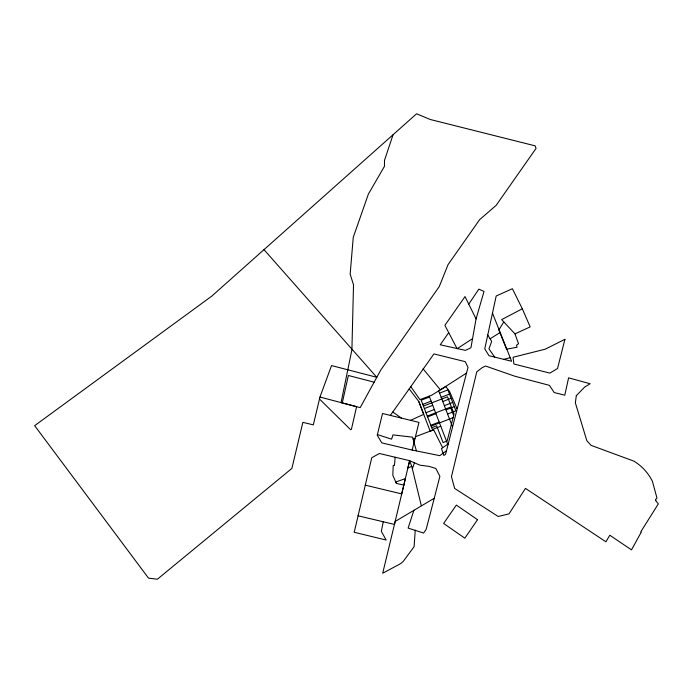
<?xml version="1.0" encoding="UTF-8"?>
<svg xmlns="http://www.w3.org/2000/svg" width="693" height="693" viewBox="0 0 693 693"><rect width="100%" height="100%" fill="white"/><g stroke="black" fill="none" stroke-linecap="round" stroke-linejoin="round"><path stroke-width="1.04" d="M415.254 530.145L414.102 546.656L403.43 561.165L400.771 563.574L382.701 573.232L395.157 521.465L434.251 498.267L439.89 476.273L435.828 468.459L428.811 466.346L419.889 465.168L409.624 460.672L379.409 453.491L371.751 457.735L354.21 532.285L386.14 540.02L381.341 531.349L383.246 521.768M395.157 457.233L394.473 465.453L393.234 465.35L392.81 475.242L396.396 483.393L403.82 485.135M476.056 318.927L468.763 304.149L478.828 289.137L484.017 291.432L476.056 318.927L470.928 347.765L465.401 350.389L440.254 344.793L448.709 332.631M374.133 382.172L360.195 407.631L342.273 402.91L348.371 375.485L374.133 382.172L380.881 369.845L439.275 286.53L448.05 264.622L479.686 219.586L496.119 205.397L536.053 148.389L535.126 145.842L430.197 119.473L416.58 113.791L211.781 296.128L34.65 425.667L148.519 578.135L157.406 579.209L291.883 468.416L302.867 422.358L313.323 424.852L319.958 397.054L331.54 365.575L376.81 377.304L263.99 249.653M413.894 510.195L408.134 528.092L423.596 533.047L426.143 529.383L434.251 498.267M409.624 460.672L407.874 468.07L411.729 466.285L409.624 460.672L394.447 524.419L358.021 515.791M412.179 450.069L418.97 422.384L382.519 413.487L377.243 435.247L381.817 442.879L412.179 450.069L439.804 455.656L446.474 450.745L457.155 409.069L449.558 391.476L445.755 386.529L431.47 395.339L419.941 399.61L410.802 386.633L433.913 353.906L465.254 361.668L468.009 367.403L457.267 408.645L456.531 407.623M446.474 450.745L445.53 454.4L443.797 455.448L441.458 448.536L448.241 443.892M393.052 134.745L384.52 160.265L384.442 166.355L368.364 194.135L353.257 237.335L350.156 274.133L353.517 284.884L351.905 349.809L341.077 402.598L342.273 402.91M412.361 468.901L414.431 462.707M503.785 321.907L498.847 329.981L506.557 349.168L517.047 347.271L516.484 345.227L518.546 343.711L514.96 333.87L501.645 319.612L522.305 308.792L512.387 288.704L496.188 296.006L484.762 348.848L489.015 355.708L511.616 361.261L492.463 313.08M390.341 415.436L410.802 386.633M466.528 373.059L440.376 389.856L423.059 368.78M472.297 338.834L457.111 348.709L444.889 325.32L465.02 296.578L468.763 304.149M494.689 357.103L488.955 348.874L491.666 341.389L490.098 338.808L499.87 332.649M514.96 333.87L530.171 326.897L522.305 308.792M410.542 420.33L423.718 414.336L418.78 401.472L409.216 388.92M429.521 396.985L421.171 400.199L432.415 429.452L440.774 426.238M439.553 393.13L447.912 389.916L455.942 410.81L447.583 414.024M422.773 404.383L431.133 401.16M441.155 397.306L449.514 394.092M423.423 406.055L447.487 396.803L454.071 413.912L447.124 441.034L443.087 442.584L436.633 425.805L431.739 427.685M424.385 408.558L432.735 405.344M442.766 401.49L451.126 398.276M425.987 412.733L434.346 409.52M444.369 405.665L452.728 402.451M427.278 416.077L450.433 407.172L453.655 415.531M427.598 416.917L435.949 413.704M445.98 409.84L454.339 406.626M430.812 425.268L439.163 422.054M431.133 426.108L453.109 417.654M442.68 447.747L433.671 429.825L430.188 431.15L418.78 401.472M415.462 436.694L433.671 429.825M503.82 359.338L510.031 357.753M413.089 439.05L415.003 438.565M365.185 485.126L401.715 493.918L405.388 478.594L395.79 482.016L396.396 483.393M319.958 397.054L356.592 406.678L351.42 429.253L350.649 429.729L319.482 399.038M377.399 434.572L391.588 439.18L392.966 434.909L412.586 437.17L416.389 450.822M392.784 411.98L401.438 418.13M487.759 334.97L490.098 338.808M438.686 390.887L452.572 426.975M429.21 396.171L447.704 444.256M411.729 466.285L421.327 505.717M576.281 395.72L575.372 402.902L586.832 440.722L591.094 445.356L633.878 461.131A48.969 48.969 0 0 1 652.408 481.314L656.955 497.998L655.543 499.592L656.028 500.112L655.561 500.545L658.35 503.863L640.774 531.843L641.25 532.155L631.496 549.861L609.823 535.23L605.89 541.805L525.467 488.383L508.991 513.885L498.172 516.467L454.677 488.461L451.455 476.715L476.775 371.829L482.146 367.654L485.585 366.043L514.743 376.195L549.445 385.369L554.192 392.55L564.786 395.201L568.589 377.832L590.124 383.74L584.684 387.049L576.281 395.72M564.908 339.31L557.544 368.52L549.852 373.111L513.911 364.007L513.063 357.259L545.2 349.194L564.908 339.31M477.529 519.698L464.83 538.184L443.615 523.449L456.349 505.076L477.529 519.698"/></g></svg>
